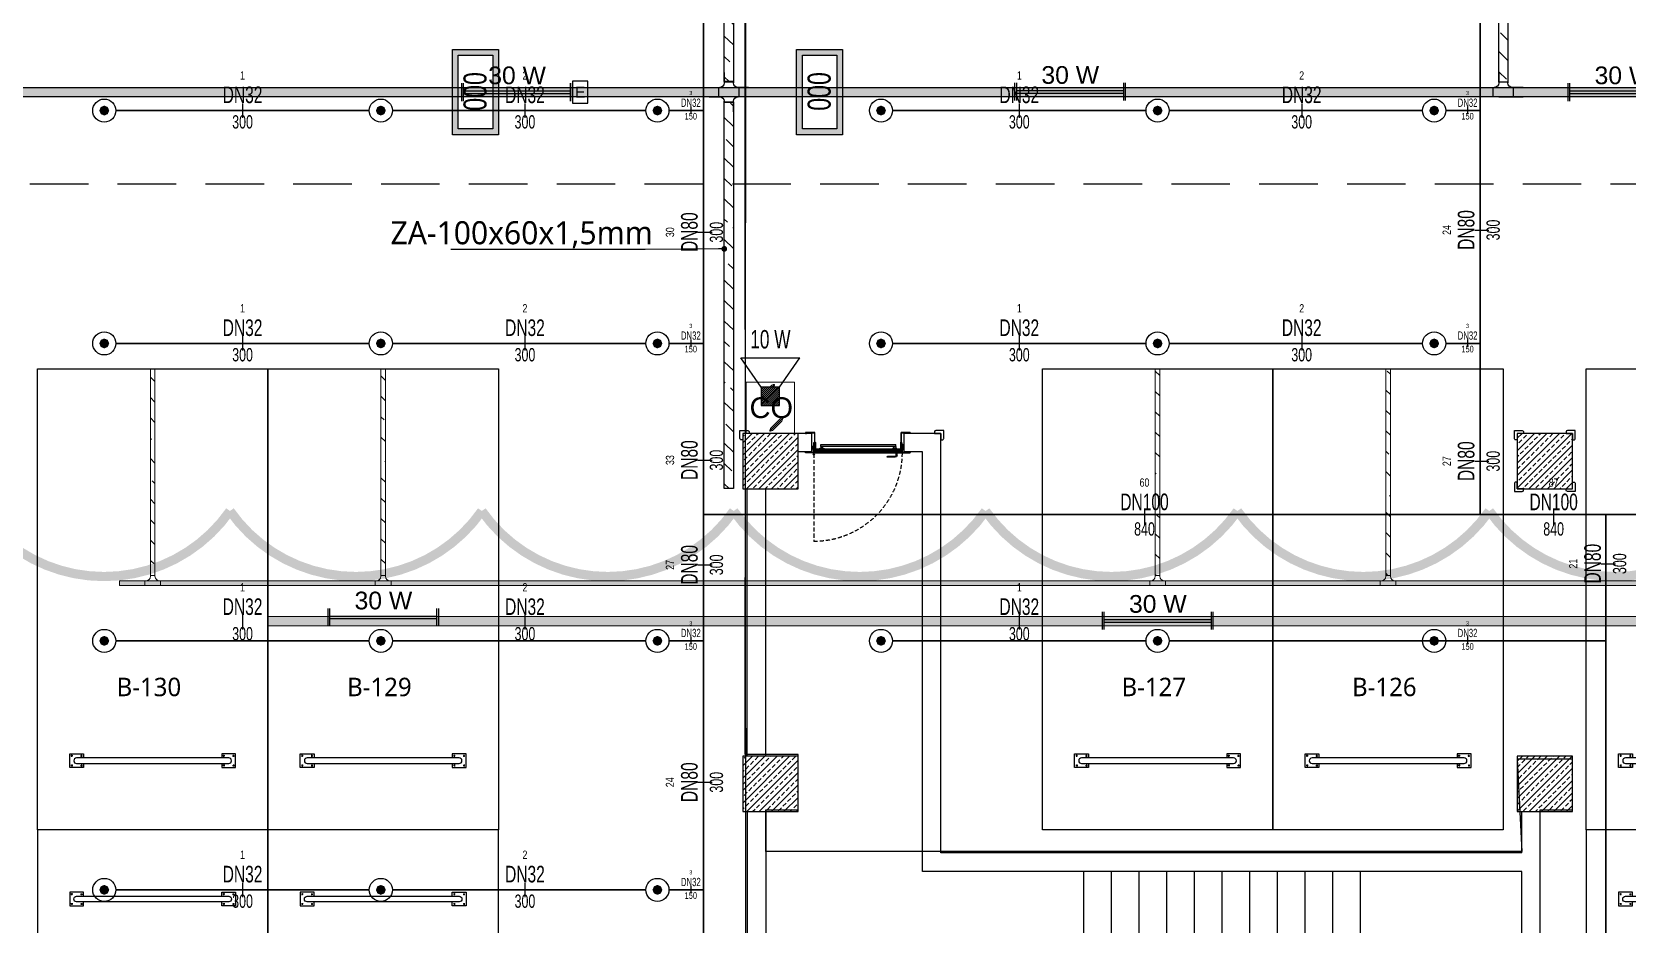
# Model space of a CAD drawing. Header units: millimetres. Extents: x -379292 to 1221486, y 92049 to 447512.
# Drawn here: x -174665 to -157362, y 243598 to 253271 of the extents above; entities that cross this region are included whole.
import ezdxf
from ezdxf import colors
from ezdxf.entities.mleader import LeaderData, LeaderLine
from ezdxf.enums import TextEntityAlignment as Align
from ezdxf.math import Vec2, Vec3

# ---------------------------------------------------------------- set-up
doc = ezdxf.new("R2010")
doc.units = ezdxf.units.MM
for name, pattern in [('( Hidden )', [0.375, 0.25, -0.125]), ('DOT', [6.35, 0, -6.35]), ('HIDDEN', [9.525, 6.35, -3.175])]:
    doc.linetypes.add(name, pattern=pattern)
for name, color, linetype in [('-M-YNGN-BORUID', 7, 'Continuous'), ('-M-YNGN-BORUUZUN', 7, 'Continuous'), ('-M-YNGN-BORUYUK', 7, 'Continuous'), ('-M-YNGN-SPR-YUK', 7, 'Continuous'), ('-M-YNGN-ZON2-CAP-', 7, 'Continuous'), ('-M-YNGN-ZON2-SPR-', 7, 'Continuous'), ('010-05', 1, 'Continuous'), ('05_DOOR', 2, 'Continuous'), ('05_EQUIPMENT', 1, 'Continuous'), ('05_HANDRAIL', 153, 'Continuous'), ('05_HATCH 1', 101, 'Continuous'), ('05_HATCH CONCRETE', 141, 'Continuous'), ('05_STAIRS', 52, 'Continuous'), ('05_STAIRS ARROW', 2, 'Continuous'), ('05_STEEL HIDDEN', 61, 'HIDDEN'), ('05_SYMBOL', 2, 'Continuous'), ('05_WALL', 3, 'Continuous'), ('08_ARAÇ SAYIM', 140, 'Continuous'), ('08_LAMP', 4, 'Continuous'), ('08_LOUD SYSTEM', 4, 'Continuous'), ('202-A-Y-MahalAd', 141, 'Continuous'), ('AIRONN ZONLAMA', 4, 'Continuous'), ('E_CT_ZA', 6, 'Continuous'), ('EYazı', 7, 'Continuous')]:
    doc.layers.add(name, color=color, linetype=linetype)
doc.layers.add('-M-YNGN-SPR-CAPCIZGI', color=188, linetype='Continuous', plot=False)
for name, color, linetype, lineweight in [('-M-YNGN-ZON2', 4, 'SP', 30), ('08_DEDECTOR', 3, 'Continuous', 9), ('E_CT_AYDINLATMA', 3, 'Continuous', 9), ('E_CT_KIRMIZI', 1, 'Continuous', 9)]:
    doc.layers.add(name, color=color, linetype=linetype, lineweight=lineweight)
doc.styles.add('CIZGI', font='tahoma.ttf', dxfattribs={"width": 0.8, "oblique": 20})
doc.styles.add('HCAD', font='HCAD.SHX', dxfattribs={"width": 0.8, "height": 0.2})
doc.styles.add('PIPESIZE', font='hcad.shx', dxfattribs={"width": 0.8})
doc.styles.add('SPR-NOT', font='romans.shx')
doc.styles.get("Standard").update_dxf_attribs({"font": 'segoeuil.ttf'})
doc.styles.add('TR', font='tsimpali.shx', dxfattribs={"width": 0.7})
doc.styles.add('WMF-Arial', font='TURK.SHX')
doc.styles.add('YAZI-2', font='arial.ttf', dxfattribs={"height": 2})
doc.styles.add('YAZI-3', font='arial.ttf', dxfattribs={"height": 3})
doc.linetypes.add('SP', pattern='A,2,-0.1,["SP",CIZGI,S=0.14,R=0.2,X=0,Y=-0.07],-0.255', length=2.355)
pattern_1 = [(270, (-695728.2336, -3493868.9414), (1.3748153225, -2.38125), [1.5875, -3.175]), (30, (-695728.2336, -3493868.9414), (1.3748153315, 2.3812499948), [1.5875, -3.175]), (330, (-695728.2336, -3493868.9414), (2.749630654, -5.2e-09), [-3.175, 1.5875])]
pattern_2 = [(225, (905000, -3e-07), (67.351921, -67.351921), []), (225, (904932.65, -3e-07), (67.351921, -67.351921), [47.625, -23.8125])]

# ---------------------------------------------------------------- blocks, each defined once
blk = doc.blocks.new('202_Vida')
at = {"color": 0, "linetype": 'ByBlock', "ltscale": 0.2}
for points in [[(1, 0), (-1, 0)], [(0, 1), (0, -1)]]:
    blk.add_lwpolyline(points, dxfattribs=at)
at = {"color": 0, "linetype": 'ByBlock'}
for radius in [0.42, 0.23, 0.155]:
    blk.add_circle((0, 0), radius, dxfattribs=at)
blk = doc.blocks.new('202_Stoper')
at = {"color": 0, "linetype": 'ByBlock'}
for points in [[(-750, -30), (-750, -75), (-900, -75), (-900, 75), (-750, 75), (-750, 30)], [(750, -30), (750, -75), (900, -75), (900, 75), (750, 75), (750, 30)]]:
    blk.add_lwpolyline(points, dxfattribs=at)
blk.add_lwpolyline([(825, -30, 1), (825, 30), (-825, 30, 1), (-825, -30)], format="xyb", close=True, dxfattribs=at)
at = {"color": 0, "linetype": 'ByBlock', "yscale": 10, "zscale": 10, "rotation": 180}
for p, xscale in [((-877, 53), -10), ((-772, 53), 10), ((772, 53), -10), ((877, 53), 10)]:
    blk.add_blockref('202_Vida', p, dxfattribs=dict(at, xscale=xscale))
at = {"color": 0, "linetype": 'ByBlock', "yscale": 10, "zscale": 10}
for p, xscale in [((-877, -52), 10), ((-772, -52), -10), ((772, -52), 10), ((877, -52), -10)]:
    blk.add_blockref('202_Vida', p, dxfattribs=dict(at, xscale=xscale))
blk = doc.blocks.new('202_Mahalblok')
at = {"color": 0, "linetype": 'ByBlock', "flags": 128}
blk.add_lwpolyline([(0, 0), (0, 5000), (2500, 5000), (2500, 0)], close=True, dxfattribs=at)
at = {"color": 252}
blk.add_blockref('202_Stoper', (1250, 750), dxfattribs=at)
at = {"color": 0, "linetype": 'ByBlock', "ltscale": 25}
blk.add_attdef('MAHALNO', text='', height=200, dxfattribs=at).set_placement((1209, 1390), align=Align.BOTTOM_CENTER)
blk = doc.blocks.new('*U87')
at = {"layer": '05_HANDRAIL', "color": 8}
blk.add_lwpolyline([(1444, 1500), (3200, 1500), (3200, 1800), (-70, 1800), (-70, 1760), (3160, 1760), (3160, 1540), (1418, 1540)], dxfattribs=at)
at = {"layer": '05_HANDRAIL', "color": 8, "linetype": 'DOT', "ltscale": 10}
blk.add_lwpolyline([(1352, 1540), (-50, 1540), (-50, 1500), (1384, 1500)], dxfattribs=at)
at = {"layer": '05_STAIRS', "color": 8, "flags": 128}
for points in [[(0, 1800), (0, 3300)], [(300, 1800), (300, 3300)], [(600, 1800), (600, 3300)], [(900, 1800), (900, 3300)], [(1200, 1800), (1200, 3300)], [(1500, 1800), (1500, 3300)], [(1800, 1800), (1800, 3300)], [(2100, 1800), (2100, 3300)], [(2400, 1800), (2400, 3300)], [(2700, 1800), (2700, 3300)], [(3000, 1800), (3000, 3300)], [(1928, 750), (3000, 750), (3950, 750), (3950, 2550), (0, 2550)], [(1444, 1500), (3200, 1500), (3200, 1800), (0, 1800)], [(1800, 949), (1800, 1500)], [(2100, 484), (2100, 1500)], [(2400, 0), (2400, 1500)], [(2700, 0), (2700, 1500)], [(3000, 0), (3000, 1500)]]:
    blk.add_lwpolyline(points, dxfattribs=at)
at = {"layer": '05_STAIRS', "color": 8, "linetype": 'DOT', "ltscale": 10, "flags": 128}
for points in [[(0, 0), (0, 1500)], [(0, 1500), (1384, 1500)], [(300, 0), (300, 1500)], [(600, 0), (600, 1500)], [(900, 0), (900, 1500)], [(1200, 0), (1200, 1500)], [(1500, 1413), (1500, 1500)], [(1500, 0), (1500, 1321)], [(0, 825), (0, 675), (-145, 750), (0, 825)], [(0, 750), (1869, 750)], [(1800, 0), (1800, 856)], [(2100, 0), (2100, 392)]]:
    blk.add_lwpolyline(points, dxfattribs=at)
at = {"layer": '05_STAIRS', "color": 8, "linetype": '( Hidden )', "ltscale": 200}
for points in [[(2353, 0), (1358, 1540)], [(2413, 0), (1418, 1540)]]:
    blk.add_lwpolyline(points, dxfattribs=at)
at = {"layer": '05_STAIRS ARROW', "color": 8, "ltscale": 2}
blk.add_circle((0, 2550), 50, dxfattribs=at)
blk = doc.blocks.new('VIDA')
at = {"layer": '05_EQUIPMENT'}
h = blk.add_hatch(dxfattribs=at)
h.set_pattern_fill('LINE', color=256, scale=0.1, angle=150, style=0)
h.set_pattern_definition([(330, (-3585.31887, 6072.20274), (0.03125, 0.05412658774), [])])
h.paths.add_polyline_path([(-0.1, -0.3), (-0.1, -1.7), (0.1, -1.7), (0.1, -0.3)])
h.paths.add_polyline_path([(-0.1, -0.3), (0.1, -0.3), (0, 0)])
for p, q in [((-0.1, -0.3), (0, 0)), ((0.1, -0.3), (0, 0)), ((0, -2), (-0.2, -2)), ((0.1, -1.7), (-0.1, -1.7)), ((0.1, -2), (-0.1, -2)), ((0, -2), (0, -2)), ((0.2, -2), (0, -2)), ((0, -2), (0, -2)), ((0, -2), (0, -2))]:
    blk.add_line(p, q, dxfattribs=at)
for points in [[(-0.2, -2), (-0.1, -2), (-0.1, -0.3)], [(0.2, -2), (0.1, -2), (0.1, -0.3)]]:
    blk.add_lwpolyline(points, dxfattribs=at)
blk = doc.blocks.new('*U97')
at = {"color": 8}
blk.add_wipeout([(0, 5), (0, -206), (1000, -206), (1000, 5)], dxfattribs=at)
at = {"layer": '010-05', "ltscale": 7}
h = blk.add_hatch(dxfattribs=at)
h.set_pattern_fill('ANSI37', color=8, scale=0.1, angle=540, style=0)
h.set_pattern_definition([(225, (19752.8965, 13790.6787), (0.224506403, -0.224506403), []), (315, (19752.8965, 13790.6787), (0.224506403, 0.224506403), [])])
edge = h.paths.add_edge_path(flags=16)
edge.add_line((28, -35), (28, -44))
edge.add_line((28, -44), (22, -44))
edge.add_line((22, -44), (22, -37))
edge.add_arc((26, -39), 4.69, 56.5428, 159.2569, ccw=False)
edge = h.paths.add_edge_path()
edge.add_line((29, -33), (29, -45))
edge.add_line((29, -45), (21, -45))
edge.add_line((21, -45), (21, -31))
edge.add_line((21, -31), (34, -31))
edge.add_line((34, -31), (32, -31))
edge.add_arc((32, -34), 2.82, 91.1093, 165.5986)
edge = h.paths.add_edge_path(flags=16)
edge.add_arc((32, -34), 3.82, 143.4668, 165.5986, ccw=False)
edge.add_line((29, -32), (22, -32))
edge.add_line((22, -32), (22, -35))
edge.add_arc((26, -42), 8.25, 70.1103, 120.2945, ccw=False)
edge.add_line((28, -34), (28, -33))
edge.add_line((28, -33), (29, -33))
h = blk.add_hatch(dxfattribs=at)
h.set_pattern_fill('ANSI37', color=8, scale=0.1, angle=540, style=0)
h.set_pattern_definition([(315, (-21740.32198, 13790.6787), (-0.224506403, -0.224506403), []), (225, (-21740.32198, 13790.6787), (-0.224506403, 0.224506403), [])])
edge = h.paths.add_edge_path(flags=16)
edge.add_line((972, -35), (972, -44))
edge.add_line((972, -44), (978, -44))
edge.add_line((978, -44), (978, -37))
edge.add_arc((974, -39), 4.69, 20.7431, 123.4572)
edge = h.paths.add_edge_path()
edge.add_line((971, -33), (971, -45))
edge.add_line((971, -45), (979, -45))
edge.add_line((979, -45), (979, -31))
edge.add_line((979, -31), (966, -31))
edge.add_line((966, -31), (968, -31))
edge.add_arc((968, -34), 2.82, 14.4014, 88.8907, ccw=False)
edge = h.paths.add_edge_path(flags=16)
edge.add_arc((968, -34), 3.82, 14.4014, 36.5332)
edge.add_line((971, -32), (978, -32))
edge.add_line((978, -32), (978, -35))
edge.add_arc((974, -42), 8.25, 59.7055, 109.8897)
edge.add_line((972, -34), (972, -33))
edge.add_line((972, -33), (971, -33))
at = {"layer": '05_HATCH 1'}
h = blk.add_hatch(dxfattribs=at)
h.set_pattern_fill('HONEY', color=8, scale=0.5, angle=270, style=0)
h.set_pattern_definition(pattern_1)
h.paths.add_polyline_path([(40, -3), (44, -9), (956, -9), (960, -3)])
h = blk.add_hatch(dxfattribs=at)
h.set_pattern_fill('HONEY', color=8, scale=0.5, angle=270, style=0)
h.set_pattern_definition(pattern_1)
h.paths.add_polyline_path([(40, -15), (44, -10), (956, -10), (960, -15)])
at = {"color": 8, "linetype": 'HIDDEN', "ltscale": 7}
blk.add_line((21, 21), (21, 973), dxfattribs=at)
at = {"color": 8, "ltscale": 7}
for p, q in [((22, 10), (948, 10)), ((22, 10), (978, 10)), ((22, 9), (22, 10)), ((27, 2), (27, 1)), ((27, 2), (37, 2)), ((27, 1), (37, 1)), ((37, 5), (36, 5)), ((37, 9), (963, 9)), ((963, 2), (37, 2)), ((37, 2), (44, -9)), ((37, 1), (43, -9)), ((905, 60), (822, 60)), ((905, 50), (822, 50)), ((942, 15), (897, 15)), ((897, 15), (897, 10)), ((915, 40), (915, 15)), ((925, 40), (925, 15)), ((942, 15), (942, 10)), ((963, 2), (956, -9)), ((963, 1), (957, -9)), ((963, 5), (964, 5)), ((973, 2), (963, 2)), ((973, 1), (963, 1)), ((973, 2), (973, 1)), ((978, 9), (978, 10)), ((978, 9), (978, 10)), ((963, -27), (22, -27)), ((22, -27), (963, -27)), ((22, -28), (22, -27)), ((963, -28), (22, -28)), ((978, -28), (22, -28)), ((43, -9), (27, -9)), ((27, -20), (37, -20)), ((27, -20), (27, -21)), ((27, -21), (37, -21)), ((33, -28), (963, -28)), ((37, -23), (36, -23)), ((37, -20), (43, -9)), ((37, -21), (44, -10)), ((963, -21), (37, -21)), ((956, -9), (44, -9)), ((956, -10), (44, -10)), ((96, -58), (96, -38)), ((909, -58), (96, -58)), ((96, -58), (96, -78)), ((96, -78), (909, -78)), ((116, -38), (116, -58)), ((889, -38), (889, -58)), ((909, -58), (909, -38)), ((909, -58), (909, -78)), ((963, -21), (956, -10)), ((963, -20), (957, -9)), ((957, -9), (973, -9)), ((973, -20), (963, -20)), ((973, -21), (963, -21)), ((963, -23), (964, -23)), ((973, -20), (973, -21)), ((978, -28), (978, -27)), ((978, -28), (978, -27))]:
    blk.add_line(p, q, dxfattribs=at)
at = {"color": 8, "ltscale": 7, "flags": 128}
for points in [[(36, -101, -1), (34, -101), (34, -85), (32, -85), (32, -101, 1), (38, -101), (38, -35, 1), (30, -35), (30, -45), (20, -45), (20, 10), (-68, 10), (-68, 0), (-58, 0), (-58, 2), (-66, 2), (-66, 8), (18, 8), (18, -47), (32, -47), (32, -35, -1), (36, -35)], [(964, -101, 1), (966, -101), (966, -85), (968, -85), (968, -101, -1), (962, -101), (962, -35, -1), (970, -35), (970, -45), (980, -45), (980, 10), (1068, 10), (1068, 0), (1058, 0), (1058, 2), (1066, 2), (1066, 8), (982, 8), (982, -47), (968, -47), (968, -35, 1), (964, -35)]]:
    blk.add_lwpolyline(points, format="xyb", close=True, dxfattribs=at)
at = {"color": 8, "ltscale": 7}
for points in [[(37, 5), (37, 9), (22, 9), (22, -27), (37, -27), (37, -23)], [(36, 5), (36, 8), (23, 8), (23, -26), (36, -26), (36, -23)], [(963, 5), (963, 9), (978, 9), (978, -27), (963, -27), (963, -23)], [(964, 5), (964, 8), (977, 8), (977, -26), (964, -26), (964, -23)], [(86, -28), (86, -38), (128, -38), (128, -28)], [(919, -28), (919, -38), (877, -38), (877, -28)]]:
    blk.add_lwpolyline(points, dxfattribs=at)
for points in [[(32, -55), (32, -210), (-68, -210), (-68, -200), (-58, -200), (-58, -202), (-66, -202), (-66, -208), (30, -208), (30, -55)], [(29, -57), (20, -57), (20, -83), (30, -93), (30, -106), (28, -106), (28, -94), (18, -84), (18, -55), (29, -55)], [(40, -3), (44, -9), (956, -9), (960, -3)], [(40, -15), (44, -10), (956, -10), (960, -15)], [(968, -55), (968, -210), (1068, -210), (1068, -200), (1058, -200), (1058, -202), (1066, -202), (1066, -208), (970, -208), (970, -55)], [(971, -57), (980, -57), (980, -83), (970, -93), (970, -106), (972, -106), (972, -94), (982, -84), (982, -55), (971, -55)]]:
    blk.add_lwpolyline(points, close=True, dxfattribs=at)
for radius in [10.1, 6.72]:
    blk.add_circle((21, 21), radius, dxfattribs=at)
at = {"color": 8, "linetype": 'HIDDEN', "ltscale": 7}
blk.add_arc((18, 13), 960, 359.7875, 89.8098, dxfattribs=at)
at = {"color": 8, "ltscale": 7}
for centre, radius, start, end in [((822, 55), 5, 90, 270), ((905, 40), 20, 0, 90), ((905, 40), 10, 0, 90)]:
    blk.add_arc(centre, radius, start, end, dxfattribs=at)
at = {"layer": '010-05', "color": 8, "ltscale": 7}
for points in [[(29, -33, -0.336971), (32, -31), (34, -31), (29, -31), (21, -31), (21, -45), (29, -45)], [(28, -34, 0.222538), (22, -35), (22, -32), (29, -32, 0.09687), (29, -33), (28, -33)], [(28, -44), (22, -44), (22, -37, -0.473637), (28, -35)], [(971, -33, 0.336971), (968, -31), (966, -31), (971, -31), (979, -31), (979, -45), (971, -45)], [(972, -34, -0.222538), (978, -35), (978, -32), (971, -32, -0.09687), (971, -33), (972, -33)], [(972, -44), (978, -44), (978, -37, 0.473637), (972, -35)]]:
    blk.add_lwpolyline(points, format="xyb", close=True, dxfattribs=at)
at = {"layer": '05_STEEL HIDDEN', "color": 8, "ltscale": 7}
for points in [[(17, -48), (17, -23), (11, -23), (11, -49), (23, -77), (23, -99), (29, -99), (29, -76)], [(983, -48), (983, -23), (989, -23), (989, -49), (977, -77), (977, -99), (971, -99), (971, -76)]]:
    blk.add_lwpolyline(points, close=True, dxfattribs=at)
at = {"layer": '05_STEEL HIDDEN', "color": 8, "ltscale": 7, "flags": 128}
for points in [[(17, -23), (18, -23), (18, -48), (30, -76), (30, -99), (29, -99)], [(983, -23), (982, -23), (982, -48), (970, -76), (970, -99), (971, -99)]]:
    blk.add_lwpolyline(points, dxfattribs=at)
at = {"layer": '05_WALL', "color": 8, "ltscale": 20}
for points in [[(0, 0), (0, -200)], [(1000, 0), (1000, -200)]]:
    blk.add_lwpolyline(points, dxfattribs=at)
at = {"color": 8, "ltscale": 7, "yscale": 10, "zscale": 10, "rotation": 180}
for p, xscale in [((25, -65), -10), ((975, -65), 10)]:
    blk.add_blockref('VIDA', p, dxfattribs=dict(at, xscale=xscale))
blk = doc.blocks.new('bariyer')
at = {"color": 8, "ltscale": 25}
blk.add_lwpolyline([(0, -70), (15, -70, 0.414214), (30, -55), (30, 30), (-55, 30, 0.414214), (-70, 15), (-70, 0), (0, 0)], format="xyb", close=True, dxfattribs=at)
blk = doc.blocks.new('OtoParkBodrumKatMimari')
at = {"layer": '05_HATCH CONCRETE'}
h = blk.add_hatch(dxfattribs=at)
h.set_pattern_fill('ANSI33', color=8, scale=15, angle=180, style=0)
h.set_pattern_definition(pattern_2)
h.paths.add_polyline_path([(88400, 148100), (87800, 148100), (87800, 147500), (88400, 147500)])
h = blk.add_hatch(dxfattribs=at)
h.set_pattern_fill('ANSI33', color=8, scale=15, angle=180, style=0)
h.set_pattern_definition(pattern_2)
h.paths.add_polyline_path([(80000, 144600), (79400, 144600), (79400, 144000), (80000, 144000)])
h = blk.add_hatch(dxfattribs=at)
h.set_pattern_fill('ANSI33', color=8, scale=15, angle=180, style=0)
h.set_pattern_definition(pattern_2)
h.paths.add_polyline_path([(88400, 144600), (87800, 144600), (87800, 144000), (88400, 144000)])
at = {"color": 5}
for points in [[(88400, 148100), (87800, 148100), (87800, 147500), (88400, 147500)], [(80000, 144600), (79400, 144600), (79400, 144000), (80000, 144000)], [(88400, 144600), (87800, 144600), (87800, 144000), (88400, 144000)]]:
    blk.add_lwpolyline(points, close=True, dxfattribs=at)
at = {"layer": '05_WALL', "color": 8, "flags": 128}
for points in [[(87850, 143550), (81550, 143550), (81550, 148100), (80000, 148100)], [(87850, 140100), (87850, 143350), (81350, 143350), (81350, 147900), (80000, 147900)], [(79450, 144600), (79450, 147500)], [(79650, 144600), (79650, 147500)], [(79450, 144000), (79450, 140100)], [(79650, 144000), (79650, 140100)], [(87850, 143550), (87850, 144000)], [(88050, 140100), (88050, 144000)]]:
    blk.add_lwpolyline(points, dxfattribs=at)
blk.add_blockref('*U87', (83100, 140050))
at = {"layer": '05_SYMBOL', "color": 8, "xscale": -1}
for p in [(79400, 148100), (87800, 148100)]:
    blk.add_blockref('bariyer', p, dxfattribs=at)
at = {"layer": '05_SYMBOL', "color": 8}
for p in [(81550, 148100), (88400, 148100)]:
    blk.add_blockref('bariyer', p, dxfattribs=at)
at = {"layer": '05_SYMBOL', "color": 8, "rotation": 180}
blk.add_blockref('bariyer', (87800, 147500), dxfattribs=at)
at = {"layer": '05_SYMBOL', "color": 8, "xscale": -1, "rotation": 180}
blk.add_blockref('bariyer', (88400, 147500), dxfattribs=at)
at = {"layer": '202-A-Y-MahalAd', "color": 8, "ltscale": 25}
for p, values in [((71750, 143800), {'MAHALNO': 'B-130'}), ((74250, 143800), {'MAHALNO': 'B-129'}), ((82650, 143800), {'MAHALNO': 'B-127'}), ((85150, 143800), {'MAHALNO': 'B-126'}), ((88550, 143800), {'MAHALNO': 'B-125'})]:
    blk.add_blockref('202_Mahalblok', p, dxfattribs=at).add_auto_attribs(values)
ref = blk.add_blockref('202_Mahalblok', (71750, 143800), dxfattribs=dict(at, xscale=-1, rotation=180))
ref.add_attrib('MAHALNO', 'B-167', dxfattribs={"layer": '0', "color": 0, "linetype": 'ByBlock', "ltscale": 25, "height": 200}).set_placement((72959, 142267), align=Align.BOTTOM_CENTER)
ref = blk.add_blockref('202_Mahalblok', (74250, 143800), dxfattribs=dict(at, xscale=-1, rotation=180))
ref.add_attrib('MAHALNO', 'B-168', dxfattribs={"layer": '0', "color": 0, "linetype": 'ByBlock', "ltscale": 25, "height": 200}).set_placement((75459, 142267), align=Align.BOTTOM_CENTER)
ref = blk.add_blockref('202_Mahalblok', (88550, 143800), dxfattribs=dict(at, xscale=-1, rotation=180))
ref.add_attrib('MAHALNO', 'B-169', dxfattribs={"layer": '0', "color": 0, "linetype": 'ByBlock', "ltscale": 25, "height": 200}).set_placement((89759, 142267), align=Align.BOTTOM_CENTER)
at = {"layer": '05_DOOR', "xscale": -1, "rotation": 180}
blk.add_blockref('*U97', (80150, 147900), dxfattribs=at)
at = {"layer": '05_HATCH CONCRETE'}
h = blk.add_hatch(dxfattribs=at)
h.set_pattern_fill('ANSI33', color=8, scale=15, angle=180, style=0)
h.set_pattern_definition(pattern_2)
h.paths.add_polyline_path([(80000, 148100), (79400, 148100), (79400, 147500), (80000, 147500)])
at = {"color": 5}
blk.add_lwpolyline([(80000, 148100), (79400, 148100), (79400, 147500), (80000, 147500)], close=True, dxfattribs=at)
at = {"layer": '05_SYMBOL', "color": 252, "linetype": 'HIDDEN', "ltscale": 100}
blk.add_lwpolyline([(17400, 138759, 0.414214), (19400, 136759), (128500, 136759, 0.414214), (130500, 138759), (130500, 148800, 0.414214), (128500, 150800), (19400, 150800, 0.414214), (17400, 148800), (17400, 138759)], format="xyb", dxfattribs=at)
blk = doc.blocks.new('SP-C-UP-12')
at = {"ltscale": 10}
blk.add_line((0, 0), (0, 0), dxfattribs=at)
at = {"color": 1, "linetype": 'Continuous'}
blk.add_circle((0, 0), 12.5, dxfattribs=at)
at = {"ltscale": 10}
for points in [[(-5.4, 0), (-3.8, 3.8), (-3.8, -3.8), (0, 5.4)], [(-3.8, -3.8), (0, 5.4), (0, -5.4), (3.8, 3.8)], [(0, -5.4), (3.8, 3.8), (3.8, -3.8), (5.4, 0)]]:
    blk.add_solid(points, dxfattribs=at)
at = {"layer": '-M-YNGN-SPR-YUK', "style": 'SPR-NOT', "width": 0.5, "flags": 9}
for tag, p in [('YUK', (0, 17.8)), ('CAP', (0, 14.4)), ('TIP', (0.2, 10.8))]:
    blk.add_attdef(tag, text='', height=2.5, dxfattribs=at).set_placement(p, align=Align.MIDDLE_CENTER)
blk = doc.blocks.new('SPRKL100')
at = {"layer": '-M-YNGN-SPR-CAPCIZGI'}
blk.add_line((0, 0.431), (0, -0.431), dxfattribs=at)
at = {"layer": '-M-YNGN-BORUID', "color": 0, "style": 'HCAD', "width": 0.8, "flags": 1}
blk.add_attdef('DIC', text='', height=0.4, dxfattribs=at).set_placement((0, -1.693), align=Align.CENTER)
at = {"layer": '-M-YNGN-BORUUZUN', "color": 0, "style": 'HCAD', "width": 0.7}
blk.add_attdef('BOY', text='', height=0.8, dxfattribs=at).set_placement((0, -1.08), align=Align.CENTER)
at = {"layer": '-M-YNGN-BORUYUK', "color": 6, "style": 'PIPESIZE', "width": 0.8}
blk.add_attdef('YUK', text='', height=0.5, dxfattribs=at).set_placement((0, 1.866), align=Align.CENTER)
at = {"color": 0, "style": 'PIPESIZE', "width": 0.7}
blk.add_attdef('CAP', text='', height=1, dxfattribs=at).set_placement((0, 0.45), align=Align.CENTER)
blk = doc.blocks.new('A$C69E5DB5D')
at = {"layer": '-M-YNGN-ZON2', "ltscale": 500}
for p, q in [((-5973.4, 3212.4), (-5973.4, -1882.6)), ((-5130.9, 2662.4), (-5130.9, 332.1)), ((-6335.9, 769.9), (-6610.9, 769.9)), ((-6035.9, 769.9), (-6310.9, 769.9)), ((-6010.9, 769.9), (-5973.4, 769.9)), ((-5493.4, 769.9), (-5768.4, 769.9)), ((-5193.4, 769.9), (-5468.4, 769.9)), ((-5168.4, 769.9), (-5130.9, 769.9)), ((-6335.9, 517.4), (-6610.9, 517.4)), ((-6035.9, 517.4), (-6310.9, 517.4)), ((-6010.9, 517.4), (-5973.4, 517.4)), ((-5493.4, 517.4), (-5768.4, 517.4)), ((-5193.4, 517.4), (-5468.4, 517.4)), ((-5168.4, 517.4), (-5130.9, 517.4)), ((-5973.4, 332.1), (-396.1, 332.1)), ((-4994.6, 332.1), (-4994.6, -476.4)), ((-6335.9, 194.9), (-6610.9, 194.9)), ((-6035.9, 194.9), (-6310.9, 194.9)), ((-6010.9, 194.9), (-5973.4, 194.9)), ((-5493.4, 194.9), (-5768.4, 194.9)), ((-5193.4, 194.9), (-5468.4, 194.9)), ((-5193.4, 194.9), (-4994.6, 194.9)), ((-6335.9, -75.1), (-6610.9, -75.1)), ((-6035.9, -75.1), (-6310.9, -75.1)), ((-6010.9, -75.1), (-5973.4, -75.1))]:
    blk.add_line(p, q, dxfattribs=at)
at = {"layer": '-M-YNGN-ZON2-CAP-'}
for p, xscale, yscale, zscale, values in [((-6473.4, 769.9), 18, 18, 18, {'YUK': '1', 'CAP': 'DN32', 'BOY': '300'}), ((-6167.1, 769.9), 18, 18, 18, {'YUK': '2', 'CAP': 'DN32', 'BOY': '300'}), ((-5630.9, 769.9), 18, 18, 18, {'YUK': '1', 'CAP': 'DN32', 'BOY': '300'}), ((-5324.6, 769.9), 18, 18, 18, {'YUK': '2', 'CAP': 'DN32', 'BOY': '300'}), ((-5987.2, 769.9), 9, 9, 9, {'YUK': '3', 'CAP': 'DN32', 'BOY': '150'}), ((-5144.7, 769.9), 9, 9, 9, {'YUK': '3', 'CAP': 'DN32', 'BOY': '150'}), ((-6473.4, 517.4), 18, 18, 18, {'YUK': '1', 'CAP': 'DN32', 'BOY': '300'}), ((-6167.1, 517.4), 18, 18, 18, {'YUK': '2', 'CAP': 'DN32', 'BOY': '300'}), ((-5630.9, 517.4), 18, 18, 18, {'YUK': '1', 'CAP': 'DN32', 'BOY': '300'}), ((-5324.6, 517.4), 18, 18, 18, {'YUK': '2', 'CAP': 'DN32', 'BOY': '300'}), ((-5987.2, 517.4), 9, 9, 9, {'YUK': '3', 'CAP': 'DN32', 'BOY': '150'}), ((-5144.7, 517.4), 9, 9, 9, {'YUK': '3', 'CAP': 'DN32', 'BOY': '150'}), ((-5495.1, 328.5), 18.00000000000002, 18.00000000000002, 18.00000000000002, {'YUK': '60', 'CAP': 'DN100', 'BOY': '840'}), ((-5051.3, 328.5), 18.00000000000002, 18.00000000000002, 18.00000000000002, {'YUK': '87', 'CAP': 'DN100', 'BOY': '840'}), ((-6473.4, 214.9), 18, 18, 18, {'YUK': '1', 'CAP': 'DN32', 'BOY': '300'}), ((-6167.1, 214.9), 18, 18, 18, {'YUK': '2', 'CAP': 'DN32', 'BOY': '300'}), ((-5630.9, 214.9), 18, 18, 18, {'YUK': '1', 'CAP': 'DN32', 'BOY': '300'}), ((-5987.2, 194.9), 9, 9, 9, {'YUK': '3', 'CAP': 'DN32', 'BOY': '150'}), ((-5144.7, 194.9), 9, 9, 9, {'YUK': '3', 'CAP': 'DN32', 'BOY': '150'}), ((-6473.4, -75.1), 18, 18, 18, {'YUK': '1', 'CAP': 'DN32', 'BOY': '300'}), ((-6167.1, -75.1), 18, 18, 18, {'YUK': '2', 'CAP': 'DN32', 'BOY': '300'}), ((-5987.2, -75.1), 9, 9, 9, {'YUK': '3', 'CAP': 'DN32', 'BOY': '150'})]:
    blk.add_blockref('SPRKL100', p, dxfattribs=dict(at, xscale=xscale, yscale=yscale, zscale=zscale)).add_auto_attribs(values)
at = {"layer": '-M-YNGN-ZON2-CAP-', "xscale": 18.00000000000004, "yscale": 18.00000000000004, "zscale": 18.00000000000004, "rotation": 90}
for p, values in [((-5971.7, 638), {'YUK': '30', 'CAP': 'DN80', 'BOY': '300'}), ((-5129.2, 640.4), {'YUK': '24', 'CAP': 'DN80', 'BOY': '300'}), ((-5971.7, 390.9), {'YUK': '33', 'CAP': 'DN80', 'BOY': '300'}), ((-5129.2, 389.7), {'YUK': '27', 'CAP': 'DN80', 'BOY': '300'}), ((-5971.7, 277.3), {'YUK': '27', 'CAP': 'DN80', 'BOY': '300'}), ((-4992, 278.6), {'YUK': '21', 'CAP': 'DN80', 'BOY': '300'}), ((-5971.7, 41.6), {'YUK': '24', 'CAP': 'DN80', 'BOY': '300'})]:
    blk.add_blockref('SPRKL100', p, dxfattribs=at).add_auto_attribs(values)
at = {"layer": '-M-YNGN-ZON2-SPR-'}
for p in [(-6623.4, 769.9), (-6323.4, 769.9), (-6023.4, 769.9), (-5780.9, 769.9), (-5480.9, 769.9), (-5180.9, 769.9), (-6623.4, 517.4), (-6323.4, 517.4), (-6023.4, 517.4), (-5780.9, 517.4), (-5480.9, 517.4), (-5180.9, 517.4), (-6623.4, 194.9), (-6323.4, 194.9), (-6023.4, 194.9), (-5780.9, 194.9), (-5480.9, 194.9), (-5180.9, 194.9), (-6623.4, -75.1), (-6323.4, -75.1), (-6023.4, -75.1)]:
    blk.add_blockref('SP-C-UP-12', p, dxfattribs=at)
blk = doc.blocks.new('*U624')
h = blk.add_hatch()
h.set_pattern_fill('ANSI33', color=0, scale=50, angle=1, style=0)
h.paths.add_polyline_path([(-7628, 100), (42662, 100), (42662, 0), (-7628, 0)])
at = {"color": 0}
blk.add_lwpolyline([(-7628, 100), (42662, 100), (42662, 0), (-7628, 0)], close=True, dxfattribs=at)
at = {"ltscale": 25, "flags": 1}
for tag, p in [('YUKSEKLIK', (-229, -149)), ('KALINLIK', (-229, -213))]:
    blk.add_attdef(tag, p, '', height=50, dxfattribs=at)
blk = doc.blocks.new('*U654')
h = blk.add_hatch()
h.set_pattern_fill('ANSI33', color=0, scale=50, angle=1, style=0)
h.paths.add_polyline_path([(-115024, 100), (-249, 100), (-249, 0), (-115024, 0)])
at = {"color": 0}
blk.add_lwpolyline([(-115024, 100), (-249, 100), (-249, 0), (-115024, 0)], close=True, dxfattribs=at)
at = {"ltscale": 25, "flags": 1}
for tag, p in [('YUKSEKLIK', (-229, -149)), ('KALINLIK', (-229, -213))]:
    blk.add_attdef(tag, p, '', height=50, dxfattribs=at)
blk = doc.blocks.new('*U682')
h = blk.add_hatch()
h.set_pattern_fill('ANSI33', color=0, scale=50, angle=1, style=0)
h.paths.add_polyline_path([(-14068, 100), (100307, 100), (100307, 0), (-14068, 0)])
at = {"color": 0}
blk.add_lwpolyline([(-14068, 100), (100307, 100), (100307, 0), (-14068, 0)], close=True, dxfattribs=at)
at = {"ltscale": 25, "flags": 1}
for tag, p in [('YUKSEKLIK', (-229, -149)), ('KALINLIK', (-229, -213))]:
    blk.add_attdef(tag, p, '', height=50, dxfattribs=at)
blk = doc.blocks.new('*U764')
h = blk.add_hatch()
h.set_pattern_fill('ANSI33', color=0, scale=50, angle=1, style=0)
h.paths.add_polyline_path([(-1851, 50), (56834, 50), (56834, 0), (-1851, 0)])
at = {"color": 0}
blk.add_lwpolyline([(-1851, 50), (56834, 50), (56834, 0), (-1851, 0)], close=True, dxfattribs=at)
at = {"ltscale": 25, "flags": 1}
for tag, p in [('YUKSEKLIK', (-229, -149)), ('KALINLIK', (-229, -213))]:
    blk.add_attdef(tag, p, '', height=50, dxfattribs=at)
blk = doc.blocks.new('*U858')
h = blk.add_hatch()
h.set_pattern_fill('ANSI33', color=0, scale=50, angle=1, style=0)
h.paths.add_polyline_path([(-3869, 100), (318, 100), (318, 0), (-3869, 0)])
at = {"color": 0}
blk.add_lwpolyline([(-3869, 100), (318, 100), (318, 0), (-3869, 0)], close=True, dxfattribs=at)
at = {"ltscale": 25, "flags": 1}
for tag, p in [('YUKSEKLIK', (-229, -149)), ('KALINLIK', (-229, -213))]:
    blk.add_attdef(tag, p, '', height=50, dxfattribs=at)
blk = doc.blocks.new('*U366')
at = {"color": 0}
for p, q in [((0, 428), (0, 314)), ((100, 428), (100, 314)), ((-164, 264), (-50, 264)), ((-60, 264), (-60, 164)), ((0, 324), (100, 324)), ((264, 264), (150, 264)), ((160, 264), (160, 164)), ((-164, 164), (-50, 164)), ((0, 0), (0, 114)), ((0, 104), (100, 104)), ((100, 0), (100, 114)), ((264, 164), (150, 164))]:
    blk.add_line(p, q, dxfattribs=at)
for centre, start, end in [((-50, 314), 270, 0), ((150, 314), 180, 270), ((-50, 114), 0, 90), ((150, 114), 90, 180)]:
    blk.add_arc(centre, 50, start, end, dxfattribs=at)
blk = doc.blocks.new('*U859')
h = blk.add_hatch()
h.set_pattern_fill('ANSI33', color=0, scale=50, angle=1, style=0)
h.paths.add_polyline_path([(-4413, 100), (-220, 100), (-220, 0), (-4413, 0)])
at = {"color": 0}
blk.add_lwpolyline([(-4413, 100), (-220, 100), (-220, 0), (-4413, 0)], close=True, dxfattribs=at)
at = {"ltscale": 25, "flags": 1}
for tag, p in [('YUKSEKLIK', (-229, -149)), ('KALINLIK', (-229, -213))]:
    blk.add_attdef(tag, p, '', height=50, dxfattribs=at)
blk = doc.blocks.new('*U866')
h = blk.add_hatch()
h.set_pattern_fill('ANSI33', color=0, scale=50, angle=1, style=0)
h.paths.add_polyline_path([(-3866, 100), (324, 100), (324, 0), (-3866, 0)])
at = {"color": 0}
blk.add_lwpolyline([(-3866, 100), (324, 100), (324, 0), (-3866, 0)], close=True, dxfattribs=at)
at = {"ltscale": 25, "flags": 1}
for tag, p in [('YUKSEKLIK', (-229, -149)), ('KALINLIK', (-229, -213))]:
    blk.add_attdef(tag, p, '', height=50, dxfattribs=at)
blk = doc.blocks.new('*U371')
at = {"color": 0}
for p, q in [((264, 264), (-164, 264)), ((-60, 264), (-60, 164)), ((0, 264), (264, 264)), ((160, 264), (160, 164)), ((-164, 164), (-50, 164)), ((0, 0), (0, 114)), ((0, 104), (100, 104)), ((100, 0), (100, 114)), ((264, 164), (150, 164))]:
    blk.add_line(p, q, dxfattribs=at)
for centre, start, end in [((-50, 114), 0, 90), ((150, 114), 90, 180)]:
    blk.add_arc(centre, 50, start, end, dxfattribs=at)
blk = doc.blocks.new('_DOT')
at = {"color": 0, "linetype": 'ByBlock'}
blk.add_line((-0.5, 0), (-1, 0), dxfattribs=at)
at = {"color": 0, "linetype": 'ByBlock', "const_width": 0.5}
blk.add_lwpolyline([(-0.25, 0, 1), (0.25, 0, 1)], format="xyb", close=True, dxfattribs=at)
blk = doc.blocks.new('40 W SIVA ÜSTÜ ETANJ LED 50')
at = {"layer": '08_LAMP'}
for p, q in [((-625, -100), (-625, 100)), ((-605, -100), (-605, 100)), ((-605, 15), (605, 15)), ((605, -100), (605, 100)), ((625, -100), (625, 100)), ((-605, -15), (605, -15))]:
    blk.add_line(p, q, dxfattribs=at)
at = {"layer": '08_LAMP', "color": 2, "style": 'YAZI-2'}
blk.add_text('30 W', height=200, dxfattribs=at).set_placement((0, 90), align=Align.CENTER)
blk = doc.blocks.new('40 W SIVA ÜSTÜ ETANJ LED 50--')
at = {"layer": '08_LAMP'}
for p, q in [((-625, -100), (-625, 100)), ((-605, -100), (-605, 100)), ((-605, 15), (605, 15)), ((605, -100), (605, 100)), ((625, -100), (625, 100)), ((-605, -15), (605, -15))]:
    blk.add_line(p, q, dxfattribs=at)
at = {"layer": '08_LAMP', "color": 2, "style": 'YAZI-2'}
blk.add_text('30 W', height=200, dxfattribs=at).set_placement((0, 90), align=Align.CENTER)
blk = doc.blocks.new('40 W SIVA ÜSTÜ ETANJ LED E 50')
at = {"layer": '08_LAMP'}
for p, q in [((-625, -100), (-625, 100)), ((-605, -100), (-605, 100)), ((-605, 15), (605, 15)), ((605, -100), (605, 100)), ((625, -100), (625, 100)), ((-605, -15), (605, -15))]:
    blk.add_line(p, q, dxfattribs=at)
blk.add_lwpolyline([(625, -125), (800, -125), (800, 125), (625, 125)], close=True, dxfattribs=at)
at = {"layer": '08_LAMP', "color": 2, "style": 'YAZI-2'}
blk.add_text('30 W', height=200, dxfattribs=at).set_placement((0, 90), align=Align.CENTER)
blk.add_text('E', height=125, dxfattribs=at).set_placement((713, 0), align=Align.MIDDLE)
blk = doc.blocks.new('TEK YUZLU 1 SATIR 3 KARAKTER')
at = {"layer": '08_ARAÇ SAYIM'}
h = blk.add_hatch(color=7, dxfattribs=at)
h.dxf.hatch_style = 1
h.paths.add_polyline_path([(-40, 43.5), (40, 43.5), (40, 6.2), (-40, 6.2)], flags=16)
h.paths.add_polyline_path([(-46.3, 49.8), (46.3, 49.8), (46.3, 0), (-46.3, 0)])
for points in [[(-46.3, 49.8), (46.3, 49.8), (46.3, 0), (-46.3, 0)], [(-40, 43.5), (40, 43.5), (40, 6.2), (-40, 6.2)]]:
    blk.add_lwpolyline(points, close=True, dxfattribs=at)
at = {"layer": '08_ARAÇ SAYIM', "color": 7, "style": 'WMF-Arial', "width": 0.75}
blk.add_text('000', height=25, dxfattribs=at).set_placement((0.7, 12.9), align=Align.CENTER)
blk = doc.blocks.new('CO 250')
at = {"layer": '08_DEDECTOR'}
for p, q in [((17, 243), (-84, 142)), ((45, 251), (-74, 132)), ((37, 223), (-64, 122)), ((45, 250), (45, 243)), ((114, -136), (-5, -255)), ((104, -126), (3, -227)), ((124, -146), (23, -247)), ((-5, -247), (-5, -255)), ((-5, -255), (3, -255))]:
    blk.add_line(p, q, dxfattribs=at)
at = {"layer": '08_DEDECTOR', "ltscale": 25}
blk.add_lwpolyline([(-262, 278), (-262, -278), (262, -278), (262, 278)], close=True, dxfattribs=at)
at = {"layer": '08_DEDECTOR'}
for centre, radius, start, end in [((37, 223), 27.7, 72.9688, 135), ((17, 243), 27.7, 315, 0), ((-55, 112), 41.6, 135, 180), ((-55, 112), 27.7, 135, 180), ((-55, 112), 13.9, 135, 180), ((95, -116), 13.9, 315, 350.4112), ((95, -116), 27.7, 315, 355.2224), ((95, -116), 41.6, 315, 356.817), ((23, -247), 27.7, 135, 180), ((3, -227), 27.7, 270, 315)]:
    blk.add_arc(centre, radius, start, end, dxfattribs=at)
at = {"layer": '08_DEDECTOR', "color": 3, "style": 'YAZI-3'}
blk.add_text('CO', height=225, dxfattribs=at).set_placement((-226, -113))
blk = doc.blocks.new('15 W HORN 100_HARİCİ TİP')
at = {"layer": '08_LOUD SYSTEM'}
h = blk.add_hatch(dxfattribs=at)
h.set_pattern_fill('ANSI31', color=2, scale=4.8)
h.set_pattern_definition([(45, (-341645.439, -380325.335), (-10.77630735, 10.77630735), [])])
h.paths.add_polyline_path([(-100, 0), (100, 0), (100, 200), (-100, 200)])
at = {"layer": '08_LOUD SYSTEM', "ltscale": 2}
for p, q in [((-320, 520), (320, 520)), ((-100, 200), (-320, 520)), ((100, 200), (320, 520))]:
    blk.add_line(p, q, dxfattribs=at)
at = {"layer": '08_LOUD SYSTEM'}
blk.add_lwpolyline([(100, 0), (100, 200), (-100, 200), (-100, 0)], close=True, dxfattribs=at)
at = {"layer": '08_LOUD SYSTEM', "color": 2, "ltscale": 2, "style": 'TR', "width": 0.7}
blk.add_text('10 W', height=200, dxfattribs=at).set_placement((0, 620), align=Align.CENTER)
blk = doc.blocks.new('*U545')
h = blk.add_hatch()
h.set_pattern_fill('ANSI33', color=0, scale=50, angle=1, style=0)
h.paths.add_polyline_path([(-2601, 50), (-361, 50), (-361, 0), (-2601, 0)])
at = {"color": 0}
blk.add_lwpolyline([(-2601, 50), (-361, 50), (-361, 0), (-2601, 0)], close=True, dxfattribs=at)
at = {"ltscale": 25, "flags": 1}
for tag, p in [('YUKSEKLIK', (-229, -149)), ('KALINLIK', (-229, -213))]:
    blk.add_attdef(tag, p, '', height=50, dxfattribs=at)
blk = doc.blocks.new('*U127')
at = {"color": 0}
for p, q in [((214, 214), (-164, 214)), ((-60, 214), (-60, 164)), ((0, 214), (214, 214)), ((110, 214), (110, 164)), ((-164, 164), (-50, 164)), ((0, 0), (0, 114)), ((0, 104), (50, 104)), ((50, 0), (50, 114)), ((214, 164), (100, 164))]:
    blk.add_line(p, q, dxfattribs=at)
for centre, start, end in [((-50, 114), 0, 90), ((100, 114), 90, 180)]:
    blk.add_arc(centre, 50, start, end, dxfattribs=at)

msp = doc.modelspace()

# ---------------------------------------------------------------- block references
at = {"color": 8}
msp.add_blockref('OtoParkBodrumKatMimari', (-246354.8, 100818.8), dxfattribs=at)

# ---------------------------------------------------------------- next in the draw order: linework, layer by layer
at = {"color": 30, "const_width": 100}
msp.add_lwpolyline([(-139733.7, 248077.1, -0.5205671), (-142465.6, 248077.1, -0.5205671), (-145197.5, 248077.1, -0.5205671), (-147929.3, 248077.1, -0.5205671), (-150661.2, 248077.1, -0.5205671), (-153393.1, 248077.1, -0.5205671), (-156125, 248077.1, -0.5205671), (-158856.9, 248077.1, -0.5205671), (-161588.8, 248077.1, -0.5205671), (-164320.7, 248077.1, -0.5205671), (-167052.6, 248077.1, -0.5205671), (-169784.5, 248077.1, -0.5205671), (-172516.4, 248077.1, -0.5205671), (-175248.3, 248077.1, -0.5205671)], format="xyb", dxfattribs=at)
at = {"layer": 'AIRONN ZONLAMA', "ltscale": 25}
msp.add_lwpolyline([(-241554.6, 208884.6), (-241554.6, 224084.6), (-241054.6, 224084.6), (-241054.6, 224634.6), (-233604.7, 224634.6), (-233504.6, 228784.6), (-241554.6, 228784.6), (-241454.6, 238134.6), (-233804.6, 238134.6), (-233804.6, 240334.6), (-233504.6, 240334.6), (-233454.6, 240334.6), (-233454.6, 240934.6), (-233804.6, 240934.6), (-233804.6, 244834.6), (-233454.6, 244834.6), (-233454.6, 248884.6), (-241554.6, 248884.6), (-241454.6, 277834.6), (-241054.6, 277834.6), (-241054.6, 278134.6), (-166954.6, 278134.6), (-166904.6, 217634.6)], dxfattribs=at)
at = {"layer": 'AIRONN ZONLAMA', "color": 2, "ltscale": 25}
msp.add_lwpolyline([(-166951.6, 201521.2), (-166904.6, 240934.6), (-158304.6, 240934.6), (-158304.6, 244834.6), (-157954.6, 244834.6), (-157954.6, 245384.6), (-158554.6, 245384.6), (-158504.6, 244384.6), (-166704.6, 244384.6), (-166704.6, 244834.6), (-166354.6, 244834.6), (-166354.6, 245434.6), (-166927.6, 245434.6), (-166904.6, 272334.6), (-157954.6, 272334.6), (-157954.6, 278134.6), (-121654.6, 278134.6)], dxfattribs=at)

# ---------------------------------------------------------------- next in the draw order: block references
at = {"layer": '-M-YNGN-ZON2', "ltscale": 25, "xscale": 10, "yscale": 10, "zscale": 10}
msp.add_blockref('A$C69E5DB5D', (-107645.9, 244719.5), dxfattribs=at)
at = {"layer": '08_ARAÇ SAYIM', "xscale": 10, "yscale": 10, "zscale": 10, "rotation": 90}
for p in [(-169604.8, 252618.8), (-165871.9, 252618.8)]:
    msp.add_blockref('TEK YUZLU 1 SATIR 3 KARAKTER', p, dxfattribs=at)
at = {"layer": '08_DEDECTOR'}
msp.add_blockref('CO 250', (-166654.8, 249197.2), dxfattribs=at)
at = {"layer": '08_LAMP', "xscale": 0.96, "yscale": 0.96, "zscale": 0.96}
for name, p in [('40 W SIVA ÜSTÜ ETANJ LED E 50', (-169402.1, 252618)), ('40 W SIVA ÜSTÜ ETANJ LED 50--', (-163402.1, 252622.2)), ('40 W SIVA ÜSTÜ ETANJ LED E 50', (-157402.1, 252618)), ('40 W SIVA ÜSTÜ ETANJ LED 50', (-170852.1, 246923.7)), ('40 W SIVA ÜSTÜ ETANJ LED 50', (-162452.1, 246886.8))]:
    msp.add_blockref(name, p, dxfattribs=at)
at = {"layer": '08_LOUD SYSTEM'}
msp.add_blockref('15 W HORN 100_HARİCİ TİP', (-166654.8, 249218.8), dxfattribs=at)
at = {"layer": 'E_CT_AYDINLATMA'}
msp.add_blockref('*U682', (-215536.5, 252568.8), dxfattribs=at)
at = {"layer": 'E_CT_AYDINLATMA', "xscale": -1}
msp.add_blockref('*U624', (-129443.2, 246831.8), dxfattribs=at)
at = {"layer": 'E_CT_KIRMIZI', "color": 1}
for name, p, rotation in [('*U545', (-173379.8, 247017.5), 270), ('*U545', (-170879.8, 247017.5), 270), ('*U545', (-162479.8, 247017.5), 270), ('*U545', (-159979.8, 247017.5), 270), ('*U764', (-116880.6, 247318.6), 180)]:
    msp.add_blockref(name, p, dxfattribs=dict(at, rotation=rotation))
at = {"layer": 'E_CT_KIRMIZI', "color": 2, "rotation": 180}
for p in [(-173329.8, 247482.6), (-170829.8, 247482.6), (-162429.8, 247482.6), (-159929.8, 247482.6)]:
    msp.add_blockref('*U127', p, dxfattribs=at)
at = {"layer": 'E_CT_ZA', "color": 112}
for name, p, rotation in [('*U858', (-167154.8, 253050.2), 270), ('*U866', (-158754.8, 253052.3), 270), ('*U654', (-230054.1, 252668.8), 180), ('*U859', (-167054.8, 252731.9), 90)]:
    msp.add_blockref(name, p, dxfattribs=dict(at, rotation=rotation))
at = {"layer": 'E_CT_ZA', "color": 2, "xscale": -1, "rotation": 180}
for name, p in [('*U366', (-167154.8, 252832.8)), ('*U371', (-158754.8, 252832.8))]:
    msp.add_blockref(name, p, dxfattribs=at)

# ---------------------------------------------------------------- next in the draw order: leaders
at = {"layer": 'EYazı', "color": 7}
ml = msp.add_multileader_mtext('Standard', dxfattribs=at)
ml.set_content('ZA-100x60x1,5mm', color=7)
ml.set_leader_properties(color=1)
ml.set_arrow_properties(name='DOT')
ml.build(insert=Vec2(0, 0))
ml.multileader.update_dxf_attribs({"text_left_attachment_type": 6, "text_right_attachment_type": 6, "dogleg_length": 50, "arrow_head_size": 62.5})
ctx = ml.context
ctx.base_point, ctx.char_height, ctx.arrow_head_size, ctx.landing_gap_size, ctx.plane_origin = Vec3(-170799.1, 250912.1), 250, 62.5, 25, Vec3(-168606.9, 250868.4)
ctx.left_attachment, ctx.right_attachment = 6, 6
notes = []
notes.append((ctx, [(0, (1, 1, 0), (-168012.1, 250912.1), (-1, 0), 62.5, [(0, [(-167154.8, 250918.8)], 0, [])])]))
ctx.mtext.insert, ctx.mtext.width, ctx.mtext.defined_height, ctx.mtext.line_spacing_style, ctx.mtext.flow_direction = Vec3(-170774.1, 251218.8), 2000, 439.9, 2, 5
for ctx, leaders in notes:
    for number, flags, end, landing, length, lines in leaders:
        leader = LeaderData()
        leader.index, (leader.has_last_leader_line, leader.has_dogleg_vector, leader.attachment_direction) = number, flags
        leader.last_leader_point, leader.dogleg_vector, leader.dogleg_length = Vec3(end), Vec3(landing), length
        for number, points, colour, breaks in lines:
            line = LeaderLine()
            line.index, line.vertices, line.color, line.breaks = number, Vec3.list(points), colors.encode_raw_color(colour), breaks
            leader.lines.append(line)
        ctx.leaders.append(leader)

doc.saveas('drawing.dxf')
